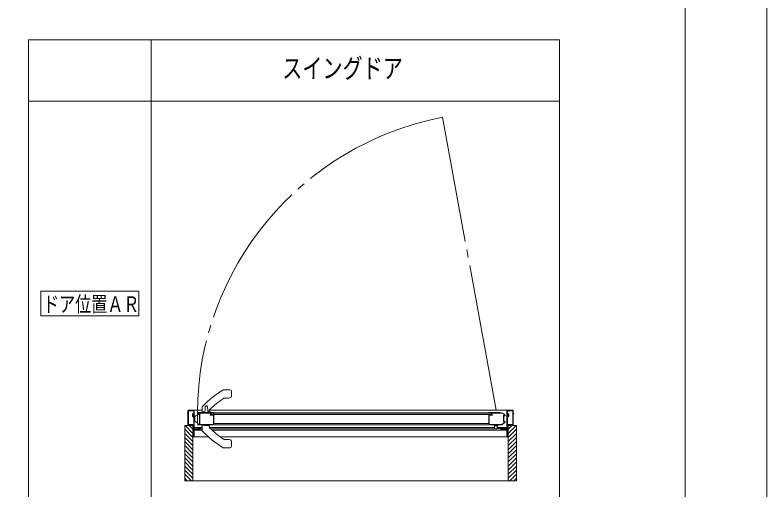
# Model space of a CAD drawing. Units: millimetres on the paper. Extents: x -305 to 305, y -152 to 152.
# Drawn here: x 27 to 119, y -30.6 to 27.5 of the extents above; entities that cross this region are included whole.
import ezdxf
from ezdxf.enums import TextEntityAlignment as Align

# ---------------------------------------------------------------- set-up
doc = ezdxf.new("R2010")
doc.units = ezdxf.units.MM
doc.linetypes.add('LONG_CHAIN', pattern=[21, 18, -1, 1, -1])
doc.linetypes.add('LONG_DOUBLE_CHAIN', pattern=[21.8, 18, -1, 0.6, -0.6, 0.6, -1])
for name, color, linetype, lineweight in [('0-1_VIEW0001', 7, 'Continuous', 9), ('0-3_図面枠', 3, 'Continuous', 9), ('0-4_DEFPOINTS', 7, 'Continuous', 9)]:
    doc.layers.add(name, color=color, linetype=linetype, lineweight=lineweight)
doc.styles.add('ＭＳ ゴシック', font='')
doc.styles.get('ＭＳ ゴシック').set_extended_font_data('MS Gothic')

msp = doc.modelspace()

# ---------------------------------------------------------------- linework, layer by layer
at = {"layer": '0-1_VIEW0001'}
for p, q in [((28.617, 24.48), (93.617, 24.48)), ((43.617, 24.48), (43.617, -83.02)), ((93.617, 24.48), (93.617, -83.02)), ((28.617, 16.98), (93.617, 16.98)), ((30.117, -9.27), (30.117, -6.27)), ((30.117, -6.27), (42.117, -6.27)), ((42.117, -9.27), (42.117, -6.27)), ((30.117, -9.27), (42.117, -9.27)), ((52.509, -18.332), (53.259, -18.332)), ((53.459, -19.107), (53.459, -18.532)), ((52.574, -19.362), (52.959, -19.362)), ((48.134, -21.232), (48.134, -20.897)), ((48.179, -22.587), (48.179, -20.907)), ((48.184, -20.847), (48.859, -20.847)), ((48.194, -20.892), (48.819, -20.892)), ((48.834, -20.907), (48.834, -22.587)), ((48.884, -20.872), (48.884, -23.167)), ((48.909, -23.182), (48.909, -20.847)), ((48.909, -20.847), (49.859, -20.847)), ((51.269, -21.132), (49.409, -21.132)), ((49.859, -21.117), (49.859, -20.54)), ((50.694, -21.132), (49.874, -21.132)), ((50.039, -21.132), (50.127, -21.132)), ((50.709, -21.117), (50.709, -20.921)), ((50.724, -20.847), (87.159, -20.847)), ((84.934, -21.147), (51.284, -21.147)), ((51.284, -21.147), (51.284, -22.632)), ((51.284, -21.174), (51.284, -21.147)), ((84.934, -21.147), (84.934, -21.174)), ((86.309, -21.132), (84.949, -21.132)), ((87.159, -24.097), (87.159, -20.847)), ((87.184, -20.872), (87.184, -23.167)), ((87.884, -20.847), (87.209, -20.847)), ((87.234, -20.907), (87.234, -22.587)), ((87.874, -20.892), (87.249, -20.892)), ((87.889, -22.587), (87.889, -20.907)), ((87.934, -21.232), (87.934, -20.897)), ((48.059, -21.277), (48.059, -21.257)), ((48.069, -21.247), (48.119, -21.247)), ((48.119, -21.287), (48.069, -21.287)), ((48.134, -22.597), (48.134, -21.302)), ((48.684, -21.622), (48.684, -21.272)), ((48.684, -21.622), (48.734, -21.622)), ((48.959, -22.099), (48.959, -21.666)), ((49.309, -21.392), (49.309, -22.512)), ((49.334, -21.307), (49.519, -21.307)), ((49.534, -21.342), (49.359, -21.342)), ((50.814, -21.177), (49.479, -21.177)), ((49.479, -21.267), (49.532, -21.267)), ((49.534, -21.322), (49.534, -22.567)), ((49.534, -21.342), (49.534, -22.512)), ((49.549, -21.275), (49.572, -21.297)), ((49.579, -21.315), (49.579, -21.706)), ((49.579, -22.058), (49.579, -22.572)), ((49.584, -21.717), (49.595, -21.728)), ((49.595, -22.037), (49.584, -22.048)), ((49.599, -21.738), (49.599, -22.026)), ((50.839, -21.427), (50.839, -21.412)), ((50.854, -21.397), (50.874, -21.397)), ((51.229, -21.442), (50.854, -21.442)), ((50.889, -21.382), (50.889, -21.252)), ((50.934, -21.347), (50.934, -21.222)), ((85.259, -21.197), (50.959, -21.197)), ((50.959, -21.347), (50.959, -21.197)), ((50.959, -21.197), (51.255, -21.197)), ((85.259, -21.347), (50.959, -21.347)), ((51.209, -21.397), (50.984, -21.397)), ((51.239, -22.507), (51.239, -21.452)), ((51.255, -21.357), (51.249, -21.357)), ((51.263, -21.195), (51.277, -21.187)), ((51.277, -21.368), (51.263, -21.359)), ((51.284, -22.507), (51.284, -21.381)), ((84.934, -21.381), (84.934, -22.507)), ((84.942, -21.187), (84.956, -21.195)), ((84.956, -21.36), (84.942, -21.368)), ((84.964, -21.197), (85.259, -21.197)), ((84.969, -21.357), (84.964, -21.357)), ((84.979, -22.507), (84.979, -21.452)), ((84.989, -21.442), (85.364, -21.442)), ((85.234, -21.397), (85.009, -21.397)), ((85.284, -21.222), (85.284, -21.347)), ((85.329, -21.382), (85.329, -21.252)), ((85.364, -21.397), (85.344, -21.397)), ((85.379, -21.427), (85.379, -21.412)), ((85.404, -21.177), (86.309, -21.177)), ((86.749, -21.532), (86.749, -22.232)), ((86.789, -22.232), (86.789, -21.532)), ((86.849, -21.467), (86.814, -21.467)), ((86.823, -21.509), (86.882, -21.531)), ((86.887, -21.532), (86.919, -21.532)), ((86.934, -21.517), (86.934, -21.483)), ((87.384, -21.272), (87.334, -21.272)), ((87.384, -21.272), (87.384, -21.622)), ((87.934, -22.597), (87.934, -21.302)), ((87.999, -21.247), (87.949, -21.247)), ((87.949, -21.287), (87.999, -21.287)), ((88.009, -21.277), (88.009, -21.257)), ((47.734, -22.722), (48.734, -22.722)), ((47.734, -29.472), (47.734, -22.722)), ((48.734, -23.672), (47.784, -22.722)), ((48.819, -22.647), (48.184, -22.647)), ((48.819, -22.602), (48.194, -22.602)), ((48.734, -23.172), (48.284, -22.722)), ((48.733, -22.722), (48.733, -29.472)), ((48.834, -24.032), (48.834, -22.662)), ((49.859, -22.957), (48.909, -22.957)), ((49.374, -22.572), (49.344, -22.572)), ((49.359, -22.562), (49.534, -22.562)), ((49.384, -22.632), (51.159, -22.632)), ((49.519, -22.582), (49.394, -22.582)), ((49.534, -22.562), (49.534, -22.512)), ((49.594, -22.587), (51.159, -22.587)), ((49.859, -22.647), (49.859, -23.225)), ((50.739, -22.632), (50.652, -22.632)), ((50.709, -22.647), (50.709, -22.843)), ((85.634, -22.957), (50.745, -22.957)), ((51.284, -22.482), (84.934, -22.482)), ((84.934, -22.632), (51.284, -22.632)), ((86.484, -22.587), (85.059, -22.587)), ((85.059, -22.632), (86.484, -22.632)), ((85.584, -22.707), (85.584, -22.632)), ((85.634, -22.807), (85.634, -22.757)), ((85.634, -22.757), (85.984, -22.757)), ((85.634, -22.807), (85.634, -23.082)), ((85.984, -22.807), (85.984, -22.757)), ((85.984, -23.082), (85.984, -22.807)), ((87.159, -22.954), (85.984, -22.954)), ((86.034, -22.707), (86.034, -22.632)), ((86.847, -22.341), (86.547, -22.566)), ((86.574, -22.602), (86.874, -22.377)), ((86.814, -22.297), (86.856, -22.297)), ((86.882, -22.233), (86.823, -22.256)), ((86.919, -22.232), (86.887, -22.232)), ((86.934, -22.257), (86.934, -22.247)), ((87.234, -24.032), (87.234, -22.662)), ((87.249, -22.602), (87.874, -22.602)), ((87.249, -22.647), (87.884, -22.647)), ((87.334, -22.722), (87.334, -29.472)), ((87.334, -23.672), (88.284, -22.722)), ((87.334, -23.172), (87.784, -22.722)), ((87.334, -22.722), (88.334, -22.722)), ((88.334, -29.472), (88.334, -22.722)), ((48.734, -24.172), (47.734, -23.172)), ((48.734, -24.672), (47.734, -23.672)), ((48.884, -23.247), (48.884, -24.082)), ((48.899, -23.182), (49.219, -23.182)), ((49.584, -23.232), (48.899, -23.232)), ((49.234, -23.097), (48.909, -23.097)), ((48.909, -24.097), (48.909, -23.232)), ((49.863, -23.274), (48.909, -23.274)), ((49.234, -23.167), (49.234, -23.082)), ((49.579, -23.097), (49.279, -23.097)), ((49.279, -23.097), (49.279, -23.167)), ((49.284, -23.032), (49.339, -23.032)), ((49.339, -23.082), (49.294, -23.082)), ((49.294, -23.182), (49.564, -23.182)), ((49.354, -23.047), (49.354, -23.067)), ((49.504, -23.067), (49.504, -23.047)), ((49.519, -23.032), (49.584, -23.032)), ((49.564, -23.082), (49.519, -23.082)), ((49.579, -23.167), (49.579, -23.097)), ((49.634, -23.082), (49.634, -23.182)), ((49.859, -23.097), (49.634, -23.097)), ((85.637, -23.097), (50.884, -23.097)), ((87.159, -23.27), (51.07, -23.27)), ((85.684, -23.132), (85.934, -23.132)), ((86.434, -23.094), (85.984, -23.094)), ((86.434, -23.082), (86.434, -23.182)), ((86.549, -23.032), (86.484, -23.032)), ((86.484, -23.232), (87.169, -23.232)), ((86.789, -23.094), (86.489, -23.094)), ((86.489, -23.167), (86.489, -23.097)), ((86.504, -23.082), (86.549, -23.082)), ((86.774, -23.182), (86.504, -23.182)), ((86.564, -23.067), (86.564, -23.047)), ((86.714, -23.047), (86.714, -23.067)), ((86.784, -23.032), (86.729, -23.032)), ((86.729, -23.082), (86.774, -23.082)), ((86.789, -23.097), (86.789, -23.167)), ((86.834, -23.167), (86.834, -23.082)), ((87.159, -23.094), (86.834, -23.094)), ((87.169, -23.182), (86.849, -23.182)), ((87.184, -23.247), (87.184, -24.082)), ((87.334, -24.172), (88.334, -23.172)), ((87.334, -24.672), (88.334, -23.672)), ((48.734, -25.172), (47.734, -24.172)), ((48.734, -25.672), (47.734, -24.672)), ((48.734, -24.082), (48.734, -24.062)), ((48.734, -24.097), (48.885, -24.097)), ((48.749, -24.047), (48.819, -24.047)), ((48.869, -24.097), (48.749, -24.097)), ((50.644, -24.097), (48.909, -24.097)), ((87.159, -24.097), (52.078, -24.097)), ((52.574, -24.402), (52.959, -24.402)), ((53.459, -24.658), (53.459, -25.232)), ((87.199, -24.097), (87.319, -24.097)), ((87.319, -24.047), (87.249, -24.047)), ((87.334, -24.082), (87.334, -24.062)), ((87.334, -25.172), (88.334, -24.172)), ((87.334, -25.672), (88.334, -24.672)), ((48.734, -26.172), (47.734, -25.172)), ((48.734, -26.672), (47.734, -25.672)), ((52.509, -25.432), (53.259, -25.432)), ((87.334, -26.172), (88.334, -25.172)), ((87.334, -26.672), (88.334, -25.672)), ((48.734, -27.172), (47.734, -26.172)), ((48.734, -27.672), (47.734, -26.672)), ((87.334, -27.172), (88.334, -26.172)), ((87.334, -27.672), (88.334, -26.672)), ((48.734, -28.172), (47.734, -27.172)), ((87.334, -28.172), (88.334, -27.172)), ((48.734, -28.667), (47.734, -27.667)), ((48.734, -29.162), (47.734, -28.162)), ((87.334, -28.667), (88.334, -27.667)), ((87.334, -29.162), (88.334, -28.162)), ((48.549, -29.472), (47.734, -28.657)), ((48.054, -29.472), (47.734, -29.152)), ((87.519, -29.472), (88.334, -28.657)), ((88.014, -29.472), (88.334, -29.152)), ((88.333, -29.472), (47.734, -29.472))]:
    msp.add_line(p, q, dxfattribs=at)
at = {"layer": '0-1_VIEW0001', "linetype": 'LONG_CHAIN'}
msp.add_line((85.862, -20.847), (79.286, 15.007), dxfattribs=at)
at = {"layer": '0-1_VIEW0001', "color": 2}
for p, q in [((49.889, -21.132), (49.891, -21.098)), ((49.934, -21.051), (50.12, -21.023)), ((50.254, -20.37), (50.226, -20.906)), ((50.553, -20.906), (50.525, -20.37)), ((50.659, -21.023), (50.845, -21.051)), ((50.888, -21.098), (50.889, -21.132)), ((49.964, -22.652), (50.314, -22.652)), ((49.964, -22.664), (49.964, -22.652)), ((50.014, -22.652), (50.014, -22.632)), ((50.454, -22.642), (50.324, -22.642)), ((50.464, -22.652), (50.814, -22.652)), ((50.764, -22.632), (50.764, -22.652)), ((50.814, -22.652), (50.814, -22.664))]:
    msp.add_line(p, q, dxfattribs=at)
at = {"layer": '0-1_VIEW0001', "color": 2, "linetype": 'LONG_DOUBLE_CHAIN'}
for p, q in [((50.324, -22.694), (50.324, -22.711)), ((50.455, -22.694), (50.455, -22.711))]:
    msp.add_line(p, q, dxfattribs=at)
at = {"layer": '0-1_VIEW0001'}
for points in [[(28.617, 24.48), (28.617, -83.02), (93.617, -83.02)], [(48.134, -20.897), (48.149, -20.862), (48.184, -20.847)], [(48.179, -20.907), (48.184, -20.897), (48.194, -20.892)], [(48.819, -20.892), (48.83, -20.897), (48.834, -20.907)], [(48.859, -20.847), (48.877, -20.855), (48.884, -20.872)], [(49.409, -21.132), (49.321, -21.169), (49.292, -21.209), (49.284, -21.257), (49.299, -21.293), (49.334, -21.307)], [(51.284, -21.147), (51.28, -21.137), (51.269, -21.132)], [(84.949, -21.132), (84.939, -21.137), (84.934, -21.147)], [(86.934, -21.483), (86.932, -21.468), (86.926, -21.455), (86.809, -21.318), (86.657, -21.218), (86.487, -21.156), (86.309, -21.132)], [(87.209, -20.847), (87.192, -20.855), (87.184, -20.872)], [(87.249, -20.892), (87.239, -20.897), (87.234, -20.907)], [(87.889, -20.907), (87.885, -20.897), (87.874, -20.892)], [(87.934, -20.897), (87.92, -20.862), (87.884, -20.847)], [(48.059, -21.257), (48.062, -21.25), (48.069, -21.247)], [(48.069, -21.287), (48.062, -21.284), (48.059, -21.277)], [(48.119, -21.247), (48.13, -21.243), (48.134, -21.232)], [(48.134, -21.302), (48.13, -21.292), (48.119, -21.287)], [(48.684, -21.272), (48.734, -21.272), (48.813, -21.213)], [(48.734, -21.272), (48.734, -21.622), (48.813, -21.682)], [(49.479, -21.177), (49.434, -21.222), (49.479, -21.267)], [(49.519, -21.307), (49.53, -21.312), (49.534, -21.322)], [(49.532, -21.267), (49.541, -21.269), (49.549, -21.275)], [(49.572, -21.297), (49.577, -21.305), (49.579, -21.315)], [(49.579, -21.706), (49.58, -21.712), (49.584, -21.717)], [(49.584, -22.048), (49.58, -22.053), (49.579, -22.058)], [(49.595, -21.728), (49.598, -21.733), (49.599, -21.738)], [(49.599, -22.026), (49.598, -22.032), (49.595, -22.037)], [(50.889, -21.252), (50.867, -21.199), (50.814, -21.177)], [(50.839, -21.412), (50.844, -21.402), (50.854, -21.397)], [(50.854, -21.442), (50.844, -21.438), (50.839, -21.427)], [(50.874, -21.397), (50.885, -21.393), (50.889, -21.382)], [(50.934, -21.222), (50.942, -21.205), (50.959, -21.197)], [(50.984, -21.397), (50.949, -21.383), (50.934, -21.347)], [(51.249, -21.357), (51.239, -21.362), (51.234, -21.372), (51.227, -21.39), (51.209, -21.397)], [(51.239, -21.452), (51.236, -21.445), (51.229, -21.442)], [(51.255, -21.197), (51.259, -21.197), (51.263, -21.195)], [(51.263, -21.359), (51.259, -21.358), (51.255, -21.357)], [(51.277, -21.187), (51.282, -21.181), (51.284, -21.174)], [(51.284, -21.381), (51.282, -21.373), (51.277, -21.368)], [(84.934, -21.174), (84.936, -21.181), (84.942, -21.187)], [(84.942, -21.368), (84.936, -21.374), (84.934, -21.381)], [(84.956, -21.195), (84.96, -21.197), (84.964, -21.197)], [(84.964, -21.357), (84.96, -21.358), (84.956, -21.36)], [(85.009, -21.397), (84.992, -21.39), (84.984, -21.372), (84.98, -21.362), (84.969, -21.357)], [(84.979, -21.452), (84.982, -21.445), (84.989, -21.442)], [(85.284, -21.347), (85.27, -21.383), (85.234, -21.397)], [(85.259, -21.197), (85.277, -21.205), (85.284, -21.222)], [(85.329, -21.252), (85.351, -21.199), (85.404, -21.177)], [(85.344, -21.397), (85.334, -21.393), (85.329, -21.382)], [(85.379, -21.412), (85.375, -21.402), (85.364, -21.397)], [(85.364, -21.442), (85.375, -21.438), (85.379, -21.427)], [(86.309, -21.177), (86.464, -21.199), (86.615, -21.247), (86.727, -21.297), (86.82, -21.371), (86.861, -21.443), (86.863, -21.459), (86.849, -21.467)], [(86.814, -21.467), (86.768, -21.486), (86.749, -21.532)], [(86.789, -21.532), (86.8, -21.512), (86.823, -21.509)], [(86.882, -21.531), (86.884, -21.532), (86.887, -21.532)], [(86.919, -21.532), (86.93, -21.528), (86.934, -21.517)], [(87.334, -21.622), (87.334, -21.272), (87.256, -21.213)], [(87.384, -21.622), (87.334, -21.622), (87.256, -21.682)], [(87.949, -21.247), (87.939, -21.243), (87.934, -21.232)], [(87.934, -21.302), (87.939, -21.292), (87.949, -21.287)], [(88.009, -21.257), (88.006, -21.25), (87.999, -21.247)], [(87.999, -21.287), (88.006, -21.284), (88.009, -21.277)], [(48.184, -22.647), (48.149, -22.633), (48.134, -22.597)], [(48.194, -22.602), (48.184, -22.598), (48.179, -22.587)], [(48.834, -22.587), (48.83, -22.598), (48.819, -22.602)], [(48.834, -22.662), (48.83, -22.652), (48.819, -22.647)], [(49.344, -22.572), (49.337, -22.575), (49.334, -22.582), (49.349, -22.618), (49.384, -22.632)], [(49.394, -22.582), (49.39, -22.581), (49.386, -22.578), (49.381, -22.574), (49.374, -22.572)], [(49.534, -22.567), (49.53, -22.578), (49.519, -22.582)], [(49.579, -22.572), (49.584, -22.583), (49.594, -22.587)], [(51.159, -22.587), (51.216, -22.564), (51.239, -22.507)], [(51.159, -22.632), (51.248, -22.596), (51.284, -22.507)], [(84.934, -22.507), (84.971, -22.596), (85.059, -22.632)], [(85.059, -22.587), (85.003, -22.564), (84.979, -22.507)], [(86.547, -22.566), (86.518, -22.582), (86.484, -22.587)], [(86.484, -22.632), (86.532, -22.625), (86.574, -22.602)], [(86.749, -22.232), (86.768, -22.278), (86.814, -22.297)], [(86.823, -22.256), (86.8, -22.253), (86.789, -22.232)], [(86.856, -22.297), (86.869, -22.306), (86.868, -22.322), (86.858, -22.332), (86.847, -22.341)], [(86.874, -22.377), (86.919, -22.325), (86.934, -22.257)], [(86.887, -22.232), (86.884, -22.233), (86.882, -22.233)], [(86.934, -22.247), (86.93, -22.237), (86.919, -22.232)], [(87.234, -22.587), (87.239, -22.598), (87.249, -22.602)], [(87.234, -22.662), (87.239, -22.652), (87.249, -22.647)], [(87.874, -22.602), (87.885, -22.598), (87.889, -22.587)], [(87.884, -22.647), (87.92, -22.633), (87.934, -22.597)], [(48.884, -23.167), (48.889, -23.178), (48.899, -23.182)], [(48.899, -23.232), (48.889, -23.237), (48.884, -23.247)], [(49.219, -23.182), (49.23, -23.178), (49.234, -23.167)], [(49.234, -23.082), (49.249, -23.047), (49.284, -23.032)], [(49.294, -23.082), (49.284, -23.087), (49.279, -23.097)], [(49.279, -23.167), (49.284, -23.178), (49.294, -23.182)], [(49.339, -23.032), (49.35, -23.037), (49.354, -23.047)], [(49.354, -23.067), (49.35, -23.078), (49.339, -23.082)], [(49.504, -23.047), (49.509, -23.037), (49.519, -23.032)], [(49.519, -23.082), (49.509, -23.078), (49.504, -23.067)], [(49.579, -23.097), (49.575, -23.087), (49.564, -23.082)], [(49.564, -23.182), (49.575, -23.178), (49.579, -23.167)], [(49.584, -23.032), (49.62, -23.047), (49.634, -23.082)], [(49.634, -23.182), (49.62, -23.218), (49.584, -23.232)], [(86.484, -23.032), (86.449, -23.047), (86.434, -23.082)], [(86.434, -23.182), (86.449, -23.218), (86.484, -23.232)], [(86.489, -23.097), (86.494, -23.087), (86.504, -23.082)], [(86.504, -23.182), (86.494, -23.178), (86.489, -23.167)], [(86.564, -23.047), (86.56, -23.037), (86.549, -23.032)], [(86.549, -23.082), (86.56, -23.078), (86.564, -23.067)], [(86.729, -23.032), (86.719, -23.037), (86.714, -23.047)], [(86.714, -23.067), (86.719, -23.078), (86.729, -23.082)], [(86.774, -23.082), (86.785, -23.087), (86.789, -23.097)], [(86.789, -23.167), (86.785, -23.178), (86.774, -23.182)], [(86.834, -23.082), (86.82, -23.047), (86.784, -23.032)], [(86.849, -23.182), (86.839, -23.178), (86.834, -23.167)], [(87.184, -23.167), (87.18, -23.178), (87.169, -23.182)], [(87.169, -23.232), (87.18, -23.237), (87.184, -23.247)], [(48.734, -24.062), (48.739, -24.052), (48.749, -24.047)], [(48.749, -24.097), (48.739, -24.093), (48.734, -24.082)], [(48.819, -24.047), (48.83, -24.043), (48.834, -24.032)], [(48.884, -24.082), (48.88, -24.093), (48.869, -24.097)], [(87.184, -24.082), (87.189, -24.093), (87.199, -24.097)], [(87.249, -24.047), (87.239, -24.043), (87.234, -24.032)], [(87.334, -24.062), (87.33, -24.052), (87.319, -24.047)], [(87.319, -24.097), (87.33, -24.093), (87.334, -24.082)]]:
    msp.add_lwpolyline(points, dxfattribs=at)
at = {"layer": '0-1_VIEW0001', "linetype": 'LONG_CHAIN'}
msp.add_arc((86.309, -21.347), 37.027, 100.93399, 179.70079, dxfattribs=at)
at = {"layer": '0-1_VIEW0001'}
for centre, radius, start, end in [((59.268, -29.461), 13.05, 121.75395, 135.59682), ((52.509, -18.532), 0.2, 90, 122.96487), ((53.259, -18.532), 0.2, 0, 90), ((52.959, -18.322), 1.04, 270, 290.92483), ((53.259, -19.107), 0.2, 290.92483, 0), ((59.268, -29.461), 12.15, 124.07005, 134.38695), ((52.574, -19.562), 0.2, 90, 124.07005), ((50.159, -20.54), 0.3, 135.59682, 180), ((49.874, -21.117), 0.015, 180, 270), ((50.694, -21.117), 0.015, 270, 0), ((50.909, -20.921), 0.2, 134.38695, 180), ((48.187, -21.627), 0.0077, 180, 297.28096), ((48.822, -21.225), 0.015, 19.47122, 127.16085), ((48.822, -21.67), 0.015, 232.83915, 340.52878), ((49.059, -21.666), 0.1, 141.78679, 180), ((49.334, -21.882), 0.45, 93.18474, 141.78679), ((49.359, -21.392), 0.05, 90, 180), ((87.247, -21.225), 0.015, 52.83915, 160.52878), ((87.247, -21.67), 0.015, 199.47122, 307.16085), ((49.059, -22.099), 0.1, 180, 218.21321), ((49.334, -21.882), 0.45, 218.21321, 266.81526), ((49.359, -22.512), 0.05, 180, 270), ((49.874, -22.647), 0.015, 90, 180), ((50.694, -22.647), 0.015, 0, 90), ((50.909, -22.843), 0.2, 180, 225.61305), ((59.268, -14.303), 12.15, 225.61305, 235.92995), ((85.634, -22.707), 0.05, 180, 270), ((85.984, -22.707), 0.05, 270, 0), ((50.159, -23.225), 0.3, 180, 224.40318), ((59.268, -14.303), 13.05, 224.40318, 238.24605), ((85.684, -23.082), 0.05, 180, 270), ((85.934, -23.082), 0.05, 270, 0), ((52.574, -24.202), 0.2, 235.92995, 270), ((52.959, -25.442), 1.04, 69.07517, 90), ((53.259, -24.658), 0.2, 0, 69.07517), ((52.509, -25.232), 0.2, 237.03513, 270), ((53.259, -25.232), 0.2, 270, 0)]:
    msp.add_arc(centre, radius, start, end, dxfattribs=at)
at = {"layer": '0-1_VIEW0001', "color": 2}
for centre, radius, start, end in [((49.941, -21.101), 0.05, 98.59735, 177), ((50.101, -20.899), 0.125, 278.56086, 357), ((50.304, -20.372), 0.05, 97.08944, 177.00002), ((50.389, -21.067), 0.75, 89.9996, 97.00692), ((50.389, -21.067), 0.75, 82.99331, 89.9996), ((50.475, -20.372), 0.05, 2.99998, 82.90954), ((50.677, -20.899), 0.125, 183, 261.44823), ((50.838, -21.101), 0.05, 3, 81.40265), ((49.979, -22.664), 0.015, 180, 260.87393), ((50.389, -20.112), 2.6, 260.87393, 268.55914), ((50.324, -22.652), 0.01, 90, 180), ((50.389, -19.607), 3.088, 268.7869, 271.2131), ((50.324, -22.696), 0.015, 268.55914, 0), ((50.454, -22.696), 0.015, 180, 271.44086), ((50.454, -22.652), 0.01, 0, 90), ((50.389, -20.112), 2.6, 271.44086, 279.12607), ((50.799, -22.664), 0.015, 279.12607, 0)]:
    msp.add_arc(centre, radius, start, end, dxfattribs=at)
at = {"layer": '0-3_図面枠'}
msp.add_lwpolyline([(-291.017, -138.498), (108.983, -138.498), (108.983, 138.502), (-291.017, 138.502)], close=True, dxfattribs=at)
at = {"layer": '0-4_DEFPOINTS'}
msp.add_line((118.983, -148.498), (118.983, 148.502), dxfattribs=at)

# ---------------------------------------------------------------- texts
at = {"layer": '0-1_VIEW0001', "style": 'ＭＳ ゴシック', "width": 0.75}
for s, height, p in [('スイングドア', 2.405, (59.67, 19.086)), ('ドア位置ＡＲ', 1.921, (30.402, -9.39))]:
    msp.add_text(s, height=height, dxfattribs=at).set_placement(p, align=Align.BOTTOM_LEFT)

doc.saveas('drawing.dxf')
